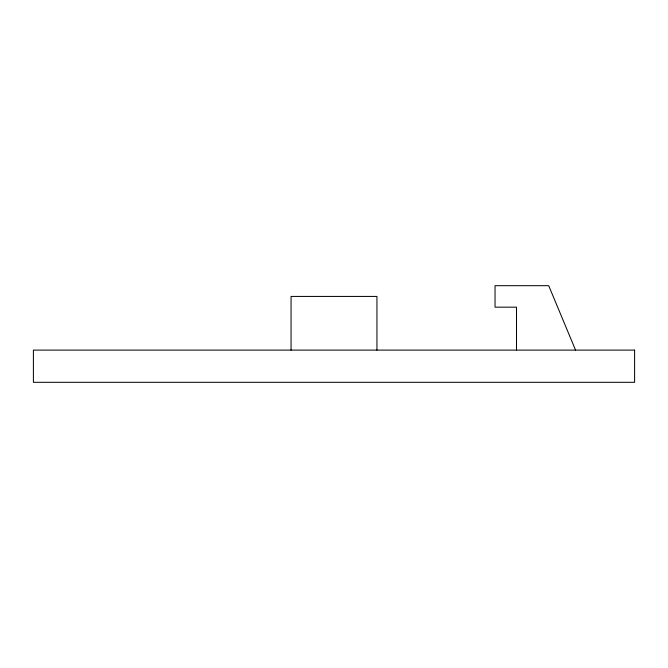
<?xml version="1.0" encoding="UTF-8"?>
<svg xmlns="http://www.w3.org/2000/svg" width="668" height="668" viewBox="0 0 668 668"><rect width="100%" height="100%" fill="white"/><g stroke="black" fill="none" stroke-linecap="round" stroke-linejoin="round"><path stroke-width="1" d="M575.557 350.107L548.712 285.687L495.038 285.687L495.038 307.163L516.506 307.163L516.506 350.107M376.944 350.107L376.944 296.425L291.056 296.425L291.056 350.107M634.6 350.107L33.4 350.107L33.4 382.313L634.6 382.313L634.6 350.107"/></g></svg>
